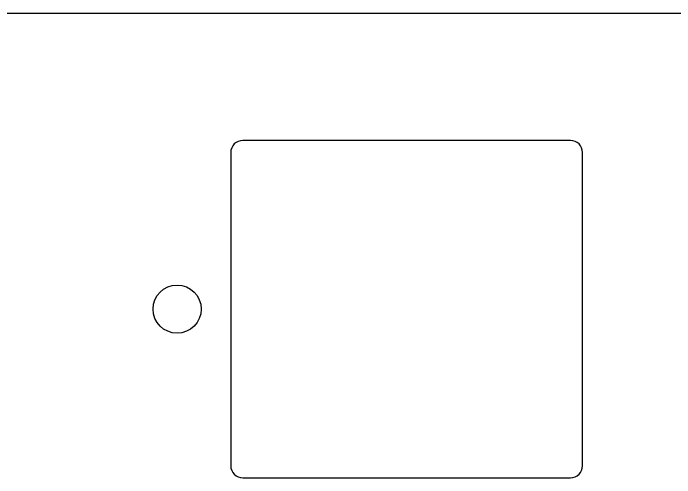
# Model space of a CAD drawing. Header units: millimetres. Extents: x -11 to 340, y -118 to 18.
# Drawn here: x 107.5 to 134.95, y -7 to 12.28 of the extents above; entities that cross this region are included whole.
import ezdxf

# ---------------------------------------------------------------- set-up
doc = ezdxf.new("R2010")
doc.units = ezdxf.units.MM
doc.header["$MEASUREMENT"] = 0
doc.layers.add('BLACK', color=7, linetype='CONTINUOUS')

msp = doc.modelspace()

# ---------------------------------------------------------------- linework, layer by layer
at = {"layer": 'BLACK', "linetype": 'Continuous'}
for p, q in [((28.3, 12.28), (156.05, 12.28)), ((130.625, 7), (117.025, 7)), ((116.525, 6.5), (116.525, -6.5)), ((131.125, -6.5), (131.125, 6.5)), ((117.025, -7), (130.625, -7))]:
    msp.add_line(p, q, dxfattribs=at)
at = {"layer": 'BLACK'}
msp.add_circle((114.3, 0), 1, dxfattribs=at)
for centre, start, end in [((117.025, 6.5), 90, 180), ((130.625, 6.5), 0, 90), ((117.025, -6.5), 180, 270), ((130.625, -6.5), 270, 0)]:
    msp.add_arc(centre, 0.5, start, end, dxfattribs=at)

doc.saveas('drawing.dxf')
